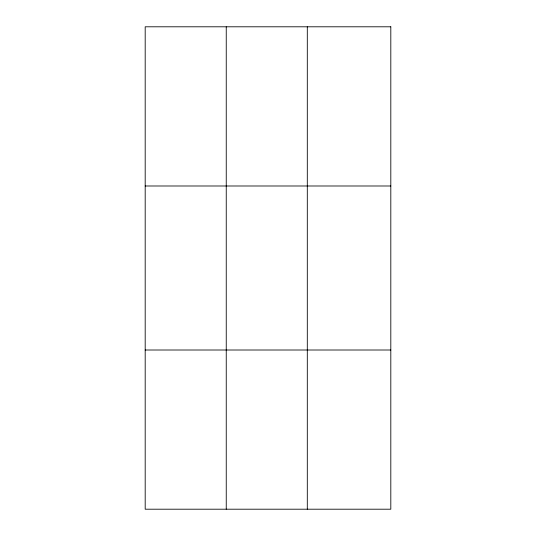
<?xml version="1.0" encoding="UTF-8"?>
<svg xmlns="http://www.w3.org/2000/svg" width="536" height="536" viewBox="0 0 536 536"><rect width="100%" height="100%" fill="white"/><g stroke="black" fill="none" stroke-linecap="round" stroke-linejoin="round"><path stroke-width="0.8" d="M226.246 26.8L226.246 509.2M307.302 26.8L307.302 509.2M145.189 185.992L390.811 185.992M145.189 350.008L390.811 350.008M390.811 26.8L390.811 509.2L145.189 509.2L145.189 26.8L390.811 26.8"/></g></svg>
